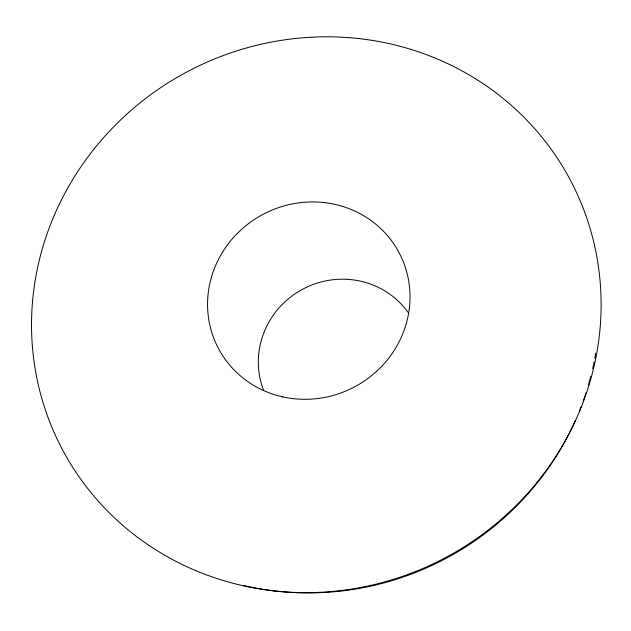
<?xml version="1.0" encoding="UTF-8"?>
<svg xmlns="http://www.w3.org/2000/svg" width="631" height="631" viewBox="0 0 631 631"><rect width="100%" height="100%" fill="white"/><g stroke="black" fill="none" stroke-linecap="round" stroke-linejoin="round"><path stroke-width="0.95" d="M595.648 353.399A283.603 271.716 -28.1 0 1 594.804 358.171M594.063 361.997A283.603 271.716 -28.1 0 1 592.635 368.693M590.782 376.352A283.603 271.716 -28.1 0 1 588.423 384.949M586.089 392.553A283.603 271.716 -28.1 0 1 583.194 401.04M581.112 406.648A283.603 271.716 -28.1 0 1 579.29 411.278M575.401 420.427A283.603 271.716 -28.1 0 1 243.897 585.552M263.529 390.203A82.724 80.318 -28.1 0 1 302.738 289.179A82.724 80.318 -28.1 0 1 408.47 312.921M273.98 590.876A287.491 275.132 -28.1 0 0 581.388 203.71A287.491 275.132 -28.1 0 0 93.593 149.571A287.491 275.132 -28.1 0 0 273.98 590.876M282.625 396.852A102.23 97.647 -28.1 0 0 406.561 271.425A102.23 97.647 -28.1 0 0 237.177 233.573A102.23 97.647 -28.1 0 0 282.625 396.852"/></g></svg>
